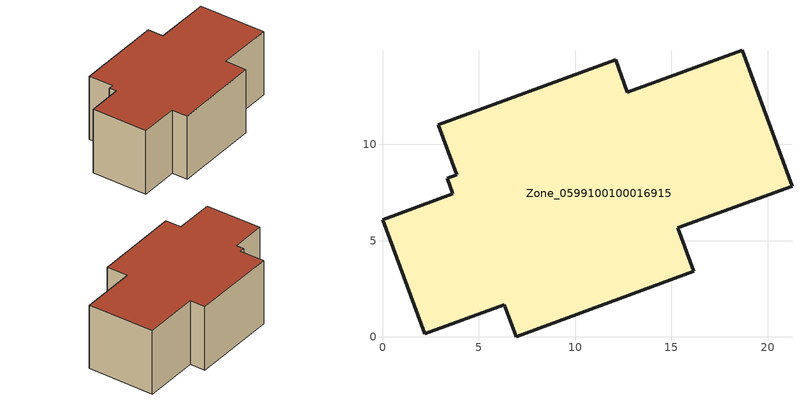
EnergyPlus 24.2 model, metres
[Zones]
Zone_0599100100016915
 floor ground (C_G): 6.32,1.68 2.18,0.17 0,6.09 3.66,7.43 3.36,8.23 3.85,8.41 2.9,11 12.1,14.38 12.71,12.71 18.66,14.89 21.26,7.83 15.33,5.67 16.16,3.41 6.93,0 z0
 wall outside (C_F): 12.1,14.38 2.9,11 3.85,8.41 3.36,8.23 3.66,7.43 0,6.09 2.18,0.17 6.32,1.68 6.93,0 16.16,3.41 15.33,5.67 21.26,7.83 18.66,14.89 12.71,12.71 12.1,14.38 z0:7.49
 roof outside (C_R): 6.32,1.68 6.93,0 16.16,3.41 15.33,5.67 21.26,7.83 18.66,14.89 12.71,12.71 12.1,14.38 2.9,11 3.85,8.41 3.36,8.23 3.66,7.43 0,6.09 2.18,0.17 z7.49
[BUILDING]
Pand.0599100100016915: North Axis=0; Terrain=City; Loads Convergence Tolerance Value=0.04; Temperature Convergence Tolerance Value=0.4; Solar Distribution=FullExterior; Maximum Number of Warmup Days=25; Minimum Number of Warmup Days=1
[Site:Location]
Rotterdam.The.Hague.AP_ZH_NLD Design_Conditions: Latitude=51.96; Longitude=4.45; Time Zone=1; Elevation=-4.5
[SITE:GROUNDTEMPERATURE:BUILDINGSURFACE]
18, 18, 18, 18, 18, 18, 18, 18, 18, 18, 18, 18
[MATERIAL] Thermal Absorptance=0.9; Solar Absorptance=0.7; Visible Absorptance=0.7
Name | Roughness | Thickness | Conductivity | Density | Specific Heat
G.D.2015-2018 | MediumSmooth | 0.15 | 0.0428571 | 540 | 1210
F.D.2015-2018 | Rough | 0.3 | 0.0666667 | 1920 | 840
R.D.2015-2018 | MediumRough | 0.2 | 0.0333333 | 1500 | 1000
[CONSTRUCTION]
C_G: G.D.2015-2018
C_F: F.D.2015-2018
C_R: R.D.2015-2018
[ZONE]
Zone_0599100100016915: Type=1; Multiplier=1; Ceiling Height=Autocalculate; Volume=Autocalculate; Floor Area=autocalculate; Part of Total Floor Area=Yes
[ZONEINFILTRATION:DESIGNFLOWRATE]
Infil_Zone_0599100100016915: Zone or ZoneList or Space or SpaceList=Zone_0599100100016915; Schedule=AlwaysOn; Design Flow Rate Calculation Method=Flow/Area; Flow Rate per Floor Area=0.0021; Constant Term Coefficient=1; Temperature Term Coefficient=0; Velocity Term Coefficient=0; Velocity Squared Term Coefficient=0
[HVACTEMPLATE:ZONE:IDEALLOADSAIRSYSTEM]
Zone_0599100100016915: Maximum Heating Supply Air Temperature=50; Minimum Cooling Supply Air Temperature=13; Maximum Heating Supply Air Humidity Ratio=0.0156; Minimum Cooling Supply Air Humidity Ratio=0.0077; Heating Limit=NoLimit; Cooling Limit=NoLimit; Dehumidification Control Type=ConstantSensibleHeatRatio; Cooling Sensible Heat Ratio=0.7; Dehumidification Setpoint=60; Humidification Control Type=None; Humidification Setpoint=30; Outdoor Air Method=None; Outdoor Air Flow Rate per Person=0.00944; Outdoor Air Flow Rate per Zone Floor Area=0; Outdoor Air Flow Rate per Zone=0; Demand Controlled Ventilation Type=None; Outdoor Air Economizer Type=NoEconomizer; Heat Recovery Type=None; Sensible Heat Recovery Effectiveness=0.7; Latent Heat Recovery Effectiveness=0.65
[ZONECONTROL:THERMOSTAT]
ThermostatControl_Zone_0599100100016915: Zone or ZoneList=Zone_0599100100016915; Control Type Schedule=DualSetpointControlType; Control 1=Thermostat_Zone_0599100100016915; Temperature Difference Between Cutout And Setpoint=0
[THERMOSTATSETPOINT:DUALSETPOINT]
Thermostat_Zone_0599100100016915: Heating Setpoint Temperature Schedule=HeatingSetpoint_Zone_0599100100016915; Cooling Setpoint Temperature Schedule=CoolingSetpoint_Zone_0599100100016915
[SCHEDULE:COMPACT]
HeatingSetpoint_Zone_0599100100016915: Through: 12/31, For: AllDays, Until: 24:00, 21
CoolingSetpoint_Zone_0599100100016915: Through: 12/31, For: AllDays, Until: 24:00, 24
DualSetpointControlType: Through: 12/31, For: AllDays, Until: 24:00, 4
AlwaysOn: Through: 12/31, For: AllDays, Until: 24:00, 1
